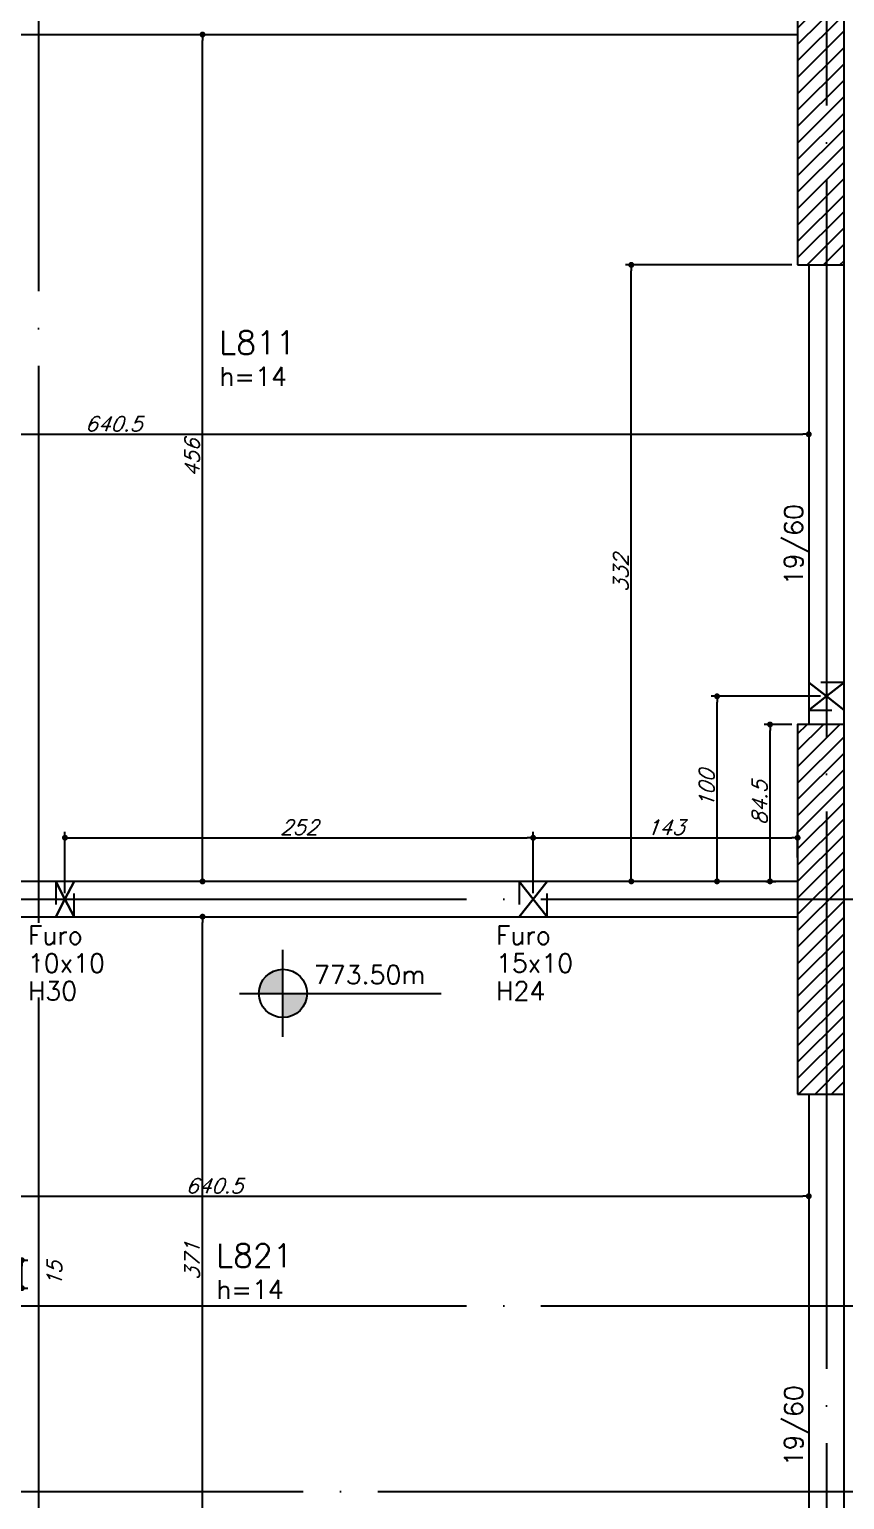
# Model space of a CAD drawing. Extents: x -5173 to 5397, y -2411 to 2089.
# Drawn here: x 2821 to 3260, y 551 to 1342 of the extents above; entities that cross this region are included whole.
import ezdxf
from ezdxf.enums import TextEntityAlignment as Align

# ---------------------------------------------------------------- set-up
doc = ezdxf.new("R2010")
doc.units = 0
doc.header["$LTSCALE"] = 50
doc.header["$MEASUREMENT"] = 0
doc.linetypes.add('EIXO', pattern=[6.8, 6, -0.4, 0, -0.4])
doc.linetypes.add('HIDDEN', pattern=[0.375, 0.25, -0.125])
doc.layers.get('0').update_dxf_attribs({"linetype": 'CONTINUOUS'})
doc.layers.get('DEFPOINTS').update_dxf_attribs({"linetype": 'CONTINUOUS'})
for name, color, linetype in [('F-COTAS', 106, 'CONTINUOUS'), ('F-COTAS-FUROS', 50, 'CONTINUOUS'), ('F-COTAS-FUROS-VIGA', 50, 'CONTINUOUS'), ('F-EIXO', 12, 'EIXO'), ('F-FURO-PAREDE', 2, 'HIDDEN'), ('F-FURO-PAREDE-TEXTOS', 2, 'CONTINUOUS'), ('F-LAJES-DIM', 2, 'CONTINUOUS'), ('F-LAJES-NOME', 4, 'CONTINUOUS'), ('F-NÍVEL-PLANTA', 2, 'CONTINUOUS'), ('F-PILARES-HACH', 174, 'CONTINUOUS'), ('F-PILARES-S', 170, 'CONTINUOUS'), ('F-TEXTO', 6, 'CONTINUOUS'), ('F-VIGAS', 3, 'CONTINUOUS'), ('F-VIGAS-DIM', 2, 'CONTINUOUS')]:
    doc.layers.add(name, color=color, linetype=linetype)
doc.styles.add('CP-TEXT-INCL', font='simplex.shx', dxfattribs={"oblique": 20})
doc.styles.add('MCP', font='simplex.shx')
doc.styles.add('ROMANS', font='simplex.shx')
doc.dimstyles.new('CP-COTAS-50', dxfattribs={"dimscale": 0.64, "dimtxt": 12.5, "dimasz": 5, "dimexe": 5, "dimexo": 5, "dimgap": 2.5, "dimtad": 1, "dimdec": 1, "dimdsep": 46, "dimtxsty": 'CP-TEXT-INCL', "dimblk1": 'DOT', "dimblk2": 'DOT', "dimsah": 1, "dimcen": 9, "dimclrd": 256, "dimclre": 256, "dimclrt": 256, "dimadec": 0, "dimazin": 0, "dimtfac": 1, "dimtdec": 1, "dimtmove": 2, "dimatfit": 3, "dimldrblk": 'DOT', "dimfxl": 0, "dimtolj": 1, "dimarcsym": 0})

# ---------------------------------------------------------------- blocks, each defined once
blk = doc.blocks.new('Nível - Planta')
at = {"layer": 'F-NÍVEL-PLANTA'}
h = blk.add_hatch(color=71, dxfattribs=at)
h.paths.add_polyline_path([(0, 0), (0, 0.26, 0.414214), (-0.26, 0)])
h.paths.add_polyline_path([(0.26, 0), (0, 0), (0, -0.26, 0.414214)])
for p, q in [((0, -0.469), (0, 0.469)), ((-0.469, 0), (1.704, 0))]:
    blk.add_line(p, q, dxfattribs=at)
blk.add_circle((0, 0), 0.26, dxfattribs=at)
at = {"layer": 'F-TEXTO', "color": 3, "style": 'MCP'}
blk.add_attdef('NÍVEL', (0.333, 0.102), '', height=0.2, dxfattribs=at)
blk = doc.blocks.new('_DOT')
at = {"color": 0, "linetype": 'ByBlock'}
blk.add_line((-0.5, 0), (-1, 0), dxfattribs=at)
at = {"color": 0, "linetype": 'ByBlock', "const_width": 0.5}
blk.add_lwpolyline([(-0.25, 0, 1), (0.25, 0, 1)], format="xyb", close=True, dxfattribs=at)
blk = doc.blocks.new('*D13')
at = {"layer": 'DEFPOINTS', "color": 0, "linetype": 'Continuous', "transparency": 16777216}
for p in [(2913.92, 864.5), (2913.92, 864.5), (2913.92, 493.5)]:
    blk.add_point(p, dxfattribs=at)
at = {"layer": 'F-COTAS', "linetype": 'Continuous', "lineweight": -2, "transparency": 16777216}
blk.add_line((2913.92, 496.7), (2913.92, 861.3), dxfattribs=at)
at = {"layer": 'F-COTAS', "linetype": 'Continuous', "lineweight": -2, "transparency": 16777216, "xscale": 3.2, "yscale": 3.2, "zscale": 3.2}
for p, rotation in [((2913.92, 864.5), 90), ((2913.92, 493.5), 270)]:
    blk.add_blockref('_DOT', p, dxfattribs=dict(at, rotation=rotation))
at = {"layer": 'F-COTAS', "linetype": 'Continuous', "transparency": 16777216, "insert": (2908.32, 679), "char_height": 8, "attachment_point": 5, "rotation": 90, "style": 'CP-TEXT-INCL'}
blk.add_mtext('\\A1;371', dxfattribs=at)
blk = doc.blocks.new('*D14')
at = {"layer": 'DEFPOINTS', "color": 0, "linetype": 'Continuous', "transparency": 16777216}
for p in [(2913.92, 1339.5), (2913.92, 1339.5), (2913.92, 883.5)]:
    blk.add_point(p, dxfattribs=at)
at = {"layer": 'F-COTAS', "linetype": 'Continuous', "lineweight": -2, "transparency": 16777216}
blk.add_line((2913.92, 886.7), (2913.92, 1336.3), dxfattribs=at)
at = {"layer": 'F-COTAS', "linetype": 'Continuous', "lineweight": -2, "transparency": 16777216, "xscale": 3.2, "yscale": 3.2, "zscale": 3.2}
for p, rotation in [((2913.92, 1339.5), 90), ((2913.92, 883.5), 270)]:
    blk.add_blockref('_DOT', p, dxfattribs=dict(at, rotation=rotation))
at = {"layer": 'F-COTAS', "linetype": 'Continuous', "transparency": 16777216, "insert": (2908.32, 1111.5), "char_height": 8, "attachment_point": 5, "rotation": 90, "style": 'CP-TEXT-INCL'}
blk.add_mtext('\\A1;456', dxfattribs=at)
blk = doc.blocks.new('*D96')
at = {"layer": 'DEFPOINTS', "color": 0, "linetype": 'Continuous', "transparency": 16777216}
for p in [(2600, 1124.26), (3240.5, 1124.26), (3240.5, 1124.26)]:
    blk.add_point(p, dxfattribs=at)
at = {"layer": 'F-COTAS', "linetype": 'Continuous', "lineweight": -2, "transparency": 16777216}
blk.add_line((2603.2, 1124.26), (3237.3, 1124.26), dxfattribs=at)
at = {"layer": 'F-COTAS', "linetype": 'Continuous', "lineweight": -2, "transparency": 16777216, "xscale": 3.2, "yscale": 3.2, "zscale": 3.2, "rotation": 180}
blk.add_blockref('_DOT', (2600, 1124.26), dxfattribs=at)
at = {"layer": 'F-COTAS', "linetype": 'Continuous', "lineweight": -2, "transparency": 16777216, "xscale": 3.2, "yscale": 3.2, "zscale": 3.2}
blk.add_blockref('_DOT', (3240.5, 1124.26), dxfattribs=at)
at = {"layer": 'F-COTAS', "linetype": 'Continuous', "transparency": 16777216, "insert": (2866.01, 1129.86), "char_height": 8, "attachment_point": 5, "style": 'CP-TEXT-INCL'}
blk.add_mtext('\\A1;640.5', dxfattribs=at)
blk = doc.blocks.new('*D111')
at = {"layer": 'DEFPOINTS', "color": 0, "linetype": 'Continuous', "transparency": 16777216}
for p in [(2600, 713.98), (3240.5, 713.98), (3240.5, 713.98)]:
    blk.add_point(p, dxfattribs=at)
at = {"layer": 'F-COTAS', "linetype": 'Continuous', "lineweight": -2, "transparency": 16777216}
blk.add_line((2603.2, 713.98), (3237.3, 713.98), dxfattribs=at)
at = {"layer": 'F-COTAS', "linetype": 'Continuous', "lineweight": -2, "transparency": 16777216, "xscale": 3.2, "yscale": 3.2, "zscale": 3.2, "rotation": 180}
blk.add_blockref('_DOT', (2600, 713.98), dxfattribs=at)
at = {"layer": 'F-COTAS', "linetype": 'Continuous', "lineweight": -2, "transparency": 16777216, "xscale": 3.2, "yscale": 3.2, "zscale": 3.2}
blk.add_blockref('_DOT', (3240.5, 713.98), dxfattribs=at)
at = {"layer": 'F-COTAS', "linetype": 'Continuous', "transparency": 16777216, "insert": (2920.25, 719.58), "char_height": 8, "attachment_point": 5, "style": 'CP-TEXT-INCL'}
blk.add_mtext('\\A1;640.5', dxfattribs=at)
blk = doc.blocks.new('*U183')
at = {"layer": 'F-EIXO'}
blk.add_line((0, 0), (7197, 0), dxfattribs=at)
at = {"layer": 'F-TEXTO', "style": 'ROMANS'}
blk.add_attdef('EIXO', text='', height=17.5, dxfattribs=at).set_placement((-28.2072, 0), align=Align.MIDDLE_CENTER)
blk = doc.blocks.new('*U184')
at = {"layer": 'F-EIXO'}
blk.add_line((0, 0), (7285, 0), dxfattribs=at)
at = {"layer": 'F-TEXTO', "style": 'ROMANS'}
blk.add_attdef('EIXO', text='', height=17.5, dxfattribs=at).set_placement((-28.2072, 0), align=Align.MIDDLE_CENTER)
blk = doc.blocks.new('*U185')
at = {"layer": 'F-EIXO'}
blk.add_line((0, 0), (0, -3027.88), dxfattribs=at)
at = {"layer": 'F-TEXTO', "style": 'ROMANS'}
blk.add_attdef('EIXO', text='', height=17.5, rotation=360, dxfattribs=at).set_placement((0, 28.21), align=Align.MIDDLE_CENTER)
blk = doc.blocks.new('*U191')
at = {"layer": 'F-EIXO'}
blk.add_line((0, 0), (7197, 0), dxfattribs=at)
at = {"layer": 'F-TEXTO', "style": 'ROMANS'}
blk.add_attdef('EIXO', text='', height=17.5, dxfattribs=at).set_placement((-28.2072, 0), align=Align.MIDDLE_CENTER)
blk = doc.blocks.new('*U209')
at = {"layer": 'F-EIXO'}
blk.add_line((0, 0), (0, -3127.88), dxfattribs=at)
at = {"layer": 'F-TEXTO', "style": 'ROMANS'}
blk.add_attdef('EIXO', text='', height=17.5, rotation=360, dxfattribs=at).set_placement((0, 28.21), align=Align.MIDDLE_CENTER)
blk = doc.blocks.new('*D281')
at = {"layer": 'DEFPOINTS', "color": 0, "linetype": 'Continuous', "transparency": 16777216}
for p in [(3284.5, 1699.5), (3444.33, 1699.5), (3259.5, -995.5)]:
    blk.add_point(p, dxfattribs=at)
at = {"layer": 'F-COTAS', "linetype": 'Continuous', "lineweight": -2, "transparency": 16777216}
for p, q in [((3287.7, 1699.5), (3447.53, 1699.5)), ((3444.33, -992.3), (3444.33, 1696.3)), ((3262.7, -995.5), (3447.53, -995.5))]:
    blk.add_line(p, q, dxfattribs=at)
at = {"layer": 'F-COTAS', "linetype": 'Continuous', "lineweight": -2, "transparency": 16777216, "xscale": 3.2, "yscale": 3.2, "zscale": 3.2}
for p, rotation in [((3444.33, 1699.5), 90), ((3444.33, -995.5), 270)]:
    blk.add_blockref('_DOT', p, dxfattribs=dict(at, rotation=rotation))
at = {"layer": 'F-COTAS', "linetype": 'Continuous', "transparency": 16777216, "insert": (3438.73, 352), "char_height": 8, "attachment_point": 5, "rotation": 90, "style": 'CP-TEXT-INCL'}
blk.add_mtext('\\A1;2695', dxfattribs=at)
blk = doc.blocks.new('*D336')
at = {"layer": 'DEFPOINTS', "color": 0, "linetype": 'Continuous', "transparency": 16777216}
for p in [(3219.62, 968), (3234.5, 968), (3214.18, 883.5)]:
    blk.add_point(p, dxfattribs=at)
at = {"layer": 'F-COTAS', "linetype": 'Continuous', "lineweight": -2, "transparency": 16777216}
for p, q in [((3231.3, 968), (3216.42, 968)), ((3219.62, 886.7), (3219.62, 964.8)), ((3217.38, 883.5), (3222.82, 883.5))]:
    blk.add_line(p, q, dxfattribs=at)
at = {"layer": 'F-COTAS', "linetype": 'Continuous', "lineweight": -2, "transparency": 16777216, "xscale": 3.2, "yscale": 3.2, "zscale": 3.2}
for p, rotation in [((3219.62, 968), 90), ((3219.62, 883.5), 270)]:
    blk.add_blockref('_DOT', p, dxfattribs=dict(at, rotation=rotation))
at = {"layer": 'F-COTAS', "linetype": 'Continuous', "transparency": 16777216, "insert": (3214.02, 925.75), "char_height": 8, "attachment_point": 5, "rotation": 90, "style": 'CP-TEXT-INCL'}
blk.add_mtext('\\A1;84.5', dxfattribs=at)
blk = doc.blocks.new('*D337')
at = {"layer": 'DEFPOINTS', "color": 0, "linetype": 'Continuous', "transparency": 16777216}
for p in [(3144.89, 1215.5), (3234.5, 1215.5), (3167.72, 883.5)]:
    blk.add_point(p, dxfattribs=at)
at = {"layer": 'F-COTAS', "linetype": 'Continuous', "lineweight": -2, "transparency": 16777216}
for p, q in [((3231.3, 1215.5), (3141.69, 1215.5)), ((3144.89, 886.7), (3144.89, 1212.3)), ((3164.52, 883.5), (3141.69, 883.5))]:
    blk.add_line(p, q, dxfattribs=at)
at = {"layer": 'F-COTAS', "linetype": 'Continuous', "lineweight": -2, "transparency": 16777216, "xscale": 3.2, "yscale": 3.2, "zscale": 3.2}
for p, rotation in [((3144.89, 1215.5), 90), ((3144.89, 883.5), 270)]:
    blk.add_blockref('_DOT', p, dxfattribs=dict(at, rotation=rotation))
at = {"layer": 'F-COTAS', "linetype": 'Continuous', "transparency": 16777216, "insert": (3139.29, 1049.5), "char_height": 8, "attachment_point": 5, "rotation": 90, "style": 'CP-TEXT-INCL'}
blk.add_mtext('\\A1;332', dxfattribs=at)
blk = doc.blocks.new('*D532')
at = {"layer": 'DEFPOINTS', "color": 0, "linetype": 'Continuous', "transparency": 16777216}
for p in [(2781.5, 679.5), (2816.57, 679.5), (2781.5, 664.5)]:
    blk.add_point(p, dxfattribs=at)
at = {"layer": 'F-COTAS-FUROS', "linetype": 'Continuous', "lineweight": -2, "transparency": 16777216}
for p, q in [((2784.7, 679.5), (2819.77, 679.5)), ((2816.57, 667.7), (2816.57, 676.3)), ((2784.7, 664.5), (2819.77, 664.5))]:
    blk.add_line(p, q, dxfattribs=at)
at = {"layer": 'F-COTAS-FUROS', "linetype": 'Continuous', "lineweight": -2, "transparency": 16777216, "xscale": 3.2, "yscale": 3.2, "zscale": 3.2}
for p, rotation in [((2816.57, 679.5), 90), ((2816.57, 664.5), 270)]:
    blk.add_blockref('_DOT', p, dxfattribs=dict(at, rotation=rotation))
at = {"layer": 'F-COTAS-FUROS', "linetype": 'Continuous', "transparency": 16777216, "insert": (2834.17, 672), "char_height": 8, "attachment_point": 5, "rotation": 90, "style": 'CP-TEXT-INCL'}
blk.add_mtext('\\A1;15', dxfattribs=at)
blk = doc.blocks.new('*D674')
at = {"layer": 'DEFPOINTS', "color": 0, "linetype": 'Continuous', "transparency": 16777216}
for p in [(3092, 907), (2839.82, 874), (3092, 874)]:
    blk.add_point(p, dxfattribs=at)
at = {"layer": 'F-COTAS-FUROS-VIGA', "linetype": 'Continuous', "lineweight": -2, "transparency": 16777216}
for p, q in [((2839.82, 877.2), (2839.82, 910.2)), ((2843.02, 907), (3088.8, 907)), ((3092, 877.2), (3092, 910.2))]:
    blk.add_line(p, q, dxfattribs=at)
at = {"layer": 'F-COTAS-FUROS-VIGA', "linetype": 'Continuous', "lineweight": -2, "transparency": 16777216, "xscale": 3.2, "yscale": 3.2, "zscale": 3.2, "rotation": 180}
blk.add_blockref('_DOT', (2839.82, 907), dxfattribs=at)
at = {"layer": 'F-COTAS-FUROS-VIGA', "linetype": 'Continuous', "lineweight": -2, "transparency": 16777216, "xscale": 3.2, "yscale": 3.2, "zscale": 3.2}
blk.add_blockref('_DOT', (3092, 907), dxfattribs=at)
at = {"layer": 'F-COTAS-FUROS-VIGA', "linetype": 'Continuous', "transparency": 16777216, "insert": (2965.91, 912.6), "char_height": 8, "attachment_point": 5, "style": 'CP-TEXT-INCL'}
blk.add_mtext('\\A1;252', dxfattribs=at)
blk = doc.blocks.new('*D675')
at = {"layer": 'DEFPOINTS', "color": 0, "linetype": 'Continuous', "transparency": 16777216}
for p in [(3234.5, 907), (3234.5, 893.21), (3092, 874)]:
    blk.add_point(p, dxfattribs=at)
at = {"layer": 'F-COTAS-FUROS-VIGA', "linetype": 'Continuous', "lineweight": -2, "transparency": 16777216}
for p, q in [((3092, 877.2), (3092, 910.2)), ((3095.2, 907), (3231.3, 907)), ((3234.5, 896.41), (3234.5, 910.2))]:
    blk.add_line(p, q, dxfattribs=at)
at = {"layer": 'F-COTAS-FUROS-VIGA', "linetype": 'Continuous', "lineweight": -2, "transparency": 16777216, "xscale": 3.2, "yscale": 3.2, "zscale": 3.2, "rotation": 180}
blk.add_blockref('_DOT', (3092, 907), dxfattribs=at)
at = {"layer": 'F-COTAS-FUROS-VIGA', "linetype": 'Continuous', "lineweight": -2, "transparency": 16777216, "xscale": 3.2, "yscale": 3.2, "zscale": 3.2}
blk.add_blockref('_DOT', (3234.5, 907), dxfattribs=at)
at = {"layer": 'F-COTAS-FUROS-VIGA', "linetype": 'Continuous', "transparency": 16777216, "insert": (3163.25, 912.6), "char_height": 8, "attachment_point": 5, "style": 'CP-TEXT-INCL'}
blk.add_mtext('\\A1;143', dxfattribs=at)
blk = doc.blocks.new('*D676')
at = {"layer": 'DEFPOINTS', "color": 0, "linetype": 'Continuous', "transparency": 16777216}
for p in [(3191.1, 983.17), (3250, 983.17), (3229.48, 883.5)]:
    blk.add_point(p, dxfattribs=at)
at = {"layer": 'F-COTAS-FUROS-VIGA', "linetype": 'Continuous', "lineweight": -2, "transparency": 16777216}
for p, q in [((3246.8, 983.17), (3187.9, 983.17)), ((3191.1, 886.7), (3191.1, 979.97)), ((3226.28, 883.5), (3187.9, 883.5))]:
    blk.add_line(p, q, dxfattribs=at)
at = {"layer": 'F-COTAS-FUROS-VIGA', "linetype": 'Continuous', "lineweight": -2, "transparency": 16777216, "xscale": 3.2, "yscale": 3.2, "zscale": 3.2}
for p, rotation in [((3191.1, 983.17), 90), ((3191.1, 883.5), 270)]:
    blk.add_blockref('_DOT', p, dxfattribs=dict(at, rotation=rotation))
at = {"layer": 'F-COTAS-FUROS-VIGA', "linetype": 'Continuous', "transparency": 16777216, "insert": (3185.5, 933.34), "char_height": 8, "attachment_point": 5, "rotation": 90, "style": 'CP-TEXT-INCL'}
blk.add_mtext('\\A1;100', dxfattribs=at)

msp = doc.modelspace()

# ---------------------------------------------------------------- hatches: boundary and pattern name
at = {"layer": 'F-PILARES-HACH', "linetype": 'Continuous'}
h = msp.add_hatch(dxfattribs=at)
h.set_pattern_fill('ANSI31', color=256, scale=50, style=0)
h.paths.add_polyline_path([(3234.5, 1215.5), (3259.5, 1215.5), (3259.5, 1414.5), (3234.5, 1414.5)], flags=16)
h = msp.add_hatch(dxfattribs=at)
h.set_pattern_fill('ANSI31', color=256, scale=50, style=0)
h.paths.add_polyline_path([(3234.5, 769), (3259.5, 769), (3259.5, 968), (3234.5, 968)], flags=16)

# ---------------------------------------------------------------- linework, layer by layer
at = {"layer": 'F-FURO-PAREDE'}
for points in [[(3250, 983.172), (3259.5, 975.672), (3259.5, 990.672), (3250, 983.172), (3259.5, 990.672), (3240.5, 990.672), (3250, 983.172), (3240.5, 990.672), (3240.5, 975.672), (3250, 983.172), (3240.5, 975.672), (3259.5, 975.672), (3250, 983.172)], [(2839.817, 874), (2834.817, 864.5), (2844.817, 864.5), (2839.817, 874), (2844.817, 864.5), (2844.817, 883.5), (2839.817, 874), (2844.817, 883.5), (2834.817, 883.5), (2839.817, 874), (2834.817, 883.5), (2834.817, 864.5), (2839.817, 874)], [(3092, 874), (3084.5, 864.5), (3099.5, 864.5), (3092, 874), (3099.5, 864.5), (3099.5, 883.5), (3092, 874), (3099.5, 883.5), (3084.5, 883.5), (3092, 874), (3084.5, 883.5), (3084.5, 864.5), (3092, 874)]]:
    msp.add_lwpolyline(points, dxfattribs=at)
at = {"layer": 'F-PILARES-S', "linetype": 'Continuous'}
for points in [[(3234.5, 1215.5), (3259.5, 1215.5), (3259.5, 1414.5), (3234.5, 1414.5), (3234.5, 1215.5)], [(3234.5, 769), (3259.5, 769), (3259.5, 968), (3234.5, 968), (3234.5, 769)]]:
    msp.add_lwpolyline(points, dxfattribs=at)
at = {"layer": 'F-VIGAS'}
for points in [[(2600, 1339.5), (3234.5, 1339.5)], [(3240.5, 1215.5), (3240.5, 968)], [(3259.5, 968), (3259.5, 1215.5)], [(3234.5, 883.5), (2600, 883.5)], [(2600, 864.5), (3234.5, 864.5)], [(3240.5, 769), (3240.5, 493.5)], [(3259.5, 493.5), (3259.5, 769)]]:
    msp.add_lwpolyline(points, dxfattribs=at)

# ---------------------------------------------------------------- block references
at = {"layer": 'F-EIXO', "linetype": 'Continuous'}
for name, p in [('*U209', (3250, 1941.357)), ('*U185', (2825.5, 1841.357)), ('*U191', (-3705.761, 874)), ('*U183', (-3705.761, 655)), ('*U184', (-3793.715, 555))]:
    msp.add_blockref(name, p, dxfattribs=at)
at = {"layer": 'F-NÍVEL-PLANTA', "linetype": 'Continuous', "xscale": 50, "yscale": 50, "zscale": 50}
msp.add_blockref('Nível - Planta', (2957.253, 823.172), dxfattribs=at).add_auto_attribs({'NÍVEL': '773.50m'})

# ---------------------------------------------------------------- texts
at = {"layer": 'F-FURO-PAREDE-TEXTOS', "linetype": 'Continuous', "style": 'MCP'}
for s, p in [('Furo', (2819.817, 849.5)), ('Furo', (3072, 849.5)), ('10x10', (2819.817, 834.5)), ('15x10', (3072, 834.5)), ('H30', (2819.817, 819.5)), ('H24', (3072, 819.5))]:
    msp.add_text(s, height=10, dxfattribs=at).set_placement(p)
at = {"layer": 'F-LAJES-DIM', "linetype": 'Continuous', "style": 'MCP'}
for p in [(2922.942, 1150.431), (2921.269, 658.757)]:
    msp.add_text('h=14', height=10, dxfattribs=at).set_placement(p)
at = {"layer": 'F-LAJES-NOME', "linetype": 'Continuous', "style": 'MCP'}
for s, p in [('L811', (2922.942, 1167.431)), ('L821', (2921.269, 675.757))]:
    msp.add_text(s, height=12.5, dxfattribs=at).set_placement(p)
at = {"layer": 'F-VIGAS-DIM', "linetype": 'Continuous', "style": 'MCP'}
for p in [(3237.375, 1043), (3237.375, 568.5)]:
    msp.add_text('19/60', height=10, rotation=90, dxfattribs=at).set_placement(p)

# ---------------------------------------------------------------- dimensions: what is measured, and where the dimension line sits
at = {"layer": 'F-COTAS', "linetype": 'Continuous'}
for base, p1, p2, angle, picture, middle in [((3444.329, 1699.5), (3259.5, -995.5), (3284.5, 1699.5), 90, '*D281', (3438.729, 352)), ((2913.924, 1339.5), (2913.924, 883.5), (2913.924, 1339.5), 270, '*D14', (2908.324, 1111.5)), ((3144.894, 1215.5), (3167.718, 883.5), (3234.5, 1215.5), 90, '*D337', (3139.294, 1049.5)), ((3219.622, 968), (3214.181, 883.5), (3234.5, 968), 90, '*D336', (3214.022, 925.75)), ((2913.924, 864.5), (2913.924, 493.5), (2913.924, 864.5), 270, '*D13', (2908.324, 679)), ((3240.5, 713.977), (2600, 713.977), (3240.5, 713.977), 180, '*D111', (2920.25, 719.577))]:
    dim = msp.add_linear_dim(base=base, p1=p1, p2=p2, angle=angle, dimstyle='CP-COTAS-50', dxfattribs=at)
    dim.commit()
    dim.dimension.update_dxf_attribs({"geometry": picture, "text_midpoint": middle})
dim = msp.add_linear_dim(base=(3240.5, 1124.261), p1=(2600, 1124.261), p2=(3240.5, 1124.261), angle=180, dimstyle='CP-COTAS-50', dxfattribs=at)
dim.commit()
dim.dimension.update_dxf_attribs({"geometry": '*D96', "text_midpoint": (2866.009, 1129.861), "dimtype": 160})
at = {"layer": 'F-COTAS-FUROS', "linetype": 'Continuous'}
dim = msp.add_linear_dim(base=(2816.567, 679.5), p1=(2781.5, 664.5), p2=(2781.5, 679.5), angle=90, dimstyle='CP-COTAS-50', override={"dimfxl": 7.5}, dxfattribs=at)
dim.commit()
dim.dimension.update_dxf_attribs({"geometry": '*D532', "text_midpoint": (2834.167, 672)})
at = {"layer": 'F-COTAS-FUROS-VIGA', "linetype": 'Continuous'}
dim = msp.add_linear_dim(base=(3191.097, 983.172), p1=(3229.478, 883.5), p2=(3250, 983.172), angle=90, dimstyle='CP-COTAS-50', override={"dimdec": 0, "dimfxl": 7.5}, dxfattribs=at)
dim.commit()
dim.dimension.update_dxf_attribs({"geometry": '*D676', "text_midpoint": (3185.497, 933.336)})
for base, p1, p2, picture, middle in [((3092, 907.004), (2839.817, 874), (3092, 874), '*D674', (2965.908, 912.604)), ((3234.5, 907.004498612), (3092, 874), (3234.5, 893.214634767), '*D675', (3163.25, 912.604498612))]:
    dim = msp.add_linear_dim(base=base, p1=p1, p2=p2, dimstyle='CP-COTAS-50', override={"dimdec": 0, "dimfxl": 7.5}, dxfattribs=at)
    dim.commit()
    dim.dimension.update_dxf_attribs({"geometry": picture, "text_midpoint": middle})

doc.saveas('drawing.dxf')
